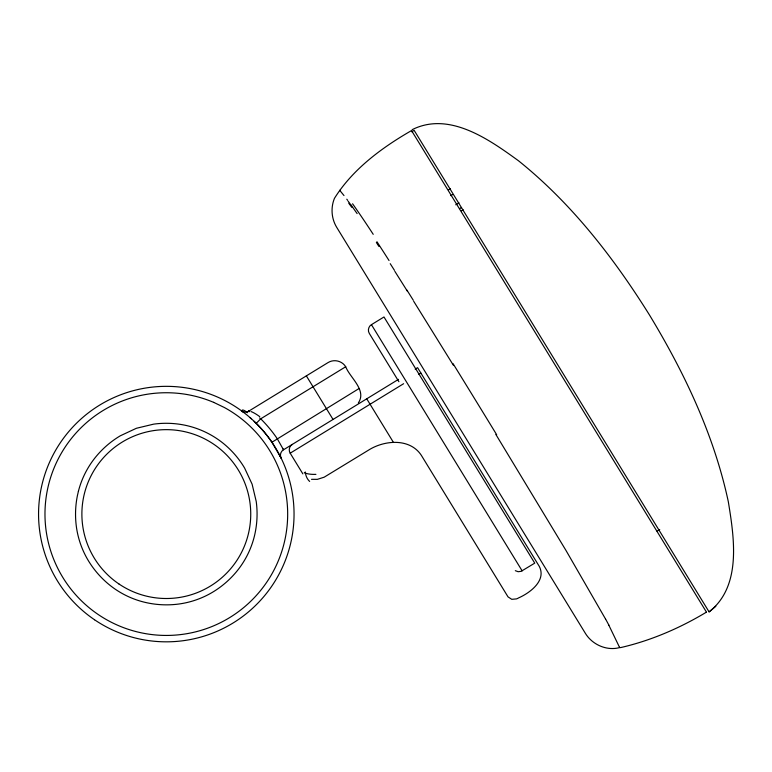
<?xml version="1.0" encoding="UTF-8"?>
<svg xmlns="http://www.w3.org/2000/svg" width="772" height="772" viewBox="0 0 772 772"><rect width="100%" height="100%" fill="white"/><g stroke="black" fill="none" stroke-linecap="round" stroke-linejoin="round"><path stroke-width="1.16" d="M358.372 402.887C367.038 390.063 349.861 377.691 345.711 366.748C342.102 360.862 334.025 358.912 328.139 362.531L248.709 411.177A6.388 6.388 0 0 1 241.607 410.897L243.026 411.939M706.409 612.042L411.524 130.574C382.005 147.548 352.736 169.087 334.459 198.336C330.599 207.658 331.42 218.659 336.669 227.277L585.379 633.349C592.124 644.427 606.107 650.844 618.845 647.785M259.614 417.942L260.714 418.81A134.396 134.396 0 0 1 277.225 438.66L283.488 449.758A6.388 6.388 0 0 0 281.095 458.037L271.937 442.25A127.998 127.998 0 0 0 256.217 423.345L260.714 418.81L345.711 366.748M715.818 606.29L709.072 611.887C741.931 586.228 734.182 537.756 728.324 501.742C714.081 435.147 684.513 372.808 649.387 314.841C613.566 257.549 571.396 203.19 518.427 160.721C489.178 139.52 449.236 111.033 412.161 129.667M271.937 442.25L359.048 388.538M515.32 570.682L518.157 571.714L521.148 571.328L534.745 563.135L383.983 316.974L371.438 324.665C368.717 326.102 367.366 330.512 369.325 333.446L398.902 381.725M411.746 131.8L414.139 130.333L709.024 611.8M448.59 189.883L450.375 188.783M450.809 195.654L452.546 194.583M455.721 204.802L458.954 202.824M459.755 208.585L461.531 207.494M461.463 210.891L463.248 209.791M398.516 379.351L283.507 449.786L283.121 448.918M415.191 369.132L417.575 367.675L539.338 566.474C546.595 580.698 529.775 592.992 518.63 597.885A11.194 11.194 0 0 1 516.497 598.898L511.759 599.323L508.034 596.891L421.3 455.277C409.739 437.763 384.08 440.108 368.302 450.279L324.163 477.192L317.369 479.354L311.512 479.325M302.865 473.883L290.185 453.183L403.631 383.703M418.878 374.362L420.914 373.117M657.078 531.204L659.722 529.592M522.142 570.846L371.438 324.665M706.245 612.264C679.64 628.244 650.806 640.663 620.514 647.621M213.661 402.347L224.382 407.519A121.493 121.493 0 0 1 276.434 463.084A121.358 121.358 0 0 1 217.328 624.201A121.358 121.358 0 0 1 56.211 565.085A121.358 121.358 0 0 1 115.317 403.968A121.31 121.31 0 0 1 213.651 402.366M248.767 411.215L249.655 411.669M250.041 417.613L251.382 418.791M254.152 421.329L256.227 423.345M339.69 190.288L343.994 195.557M346.792 199.195L347.612 200.295M351.144 205.111L357.127 213.612M376.369 242.476L378.955 246.49M394.82 271.29L407.365 291.198M413.647 301.215L453.54 365.503M366.739 398.806L393.43 442.385M306.359 375.877L333.041 419.447M495.846 434.433L565.934 550.368L605.576 619.086M608.732 624.973L619.752 647.795L619.53 647.274M279.975 455.779L280.342 456.513M281.066 457.97L280.641 457.111M348.799 203.277A77.065 3.049 56.2 0 1 351.781 207.34M348.095 201.174A94.531 6.031 58.3 0 1 351.636 206.028M352.572 203.779A176.653 16.058 59.9 0 1 373.223 234.331M376.929 241.704A280.12 20.004 59.2 0 1 389.03 260.521M390.217 263.677A324.481 20.912 59 0 1 394.444 270.316M406.94 290.127A415.519 20.892 58.7 0 1 413.281 300.231M453.077 363.689A597.769 18.924 58.5 0 1 496.666 434.713M605.711 619.25A136.017 11.233 57.6 0 1 608.867 625.146M242.408 411.601A19.117 2.798 44.7 0 1 247.696 412.711M251.064 411.563A14.909 3.474 38.5 0 1 259.759 416.658M248.709 411.042A13.24 1.013 34.1 0 1 249.153 410.849M309.659 481.419A61.837 27.01 -48.6 0 1 305.249 471.953M315.922 474.355A61.837 25.254 -32.1 0 1 304.264 472.753M290.185 453.183A6.388 6.388 0 0 1 292.298 444.402M78.406 491.272L77.412 495.614A93.354 93.354 0 0 0 75.888 522.268C77.132 537.071 82.17 551.517 90.392 563.888A93.296 93.296 0 0 0 108.157 583.806C119.515 593.388 133.286 600.037 147.848 602.971A93.296 93.296 0 0 0 174.491 604.505C189.294 603.25 203.74 598.213 216.112 589.991A93.354 93.354 0 0 0 236.039 572.226C245.621 560.868 252.27 547.107 255.204 532.535A93.209 93.209 0 0 0 256.227 501.472L252.106 484.169L244.599 468.035A92.486 92.486 0 0 0 224.469 444.344C213.082 434.81 199.311 428.161 184.759 425.169A92.486 92.486 0 0 0 153.696 424.137L136.393 428.277L120.278 435.813A93.209 93.209 0 0 0 96.587 455.934C87.969 466.153 81.697 478.312 78.406 491.272M94.541 619.762A127.737 127.737 0 0 0 293.707 523.387A127.737 127.737 0 0 0 110.666 399.095A127.737 127.737 0 0 0 94.541 619.762M118.878 583.922A84.428 84.428 0 0 0 250.514 520.231A84.428 84.428 0 0 0 129.532 438.081A84.428 84.428 0 0 0 118.878 583.922"/></g></svg>
